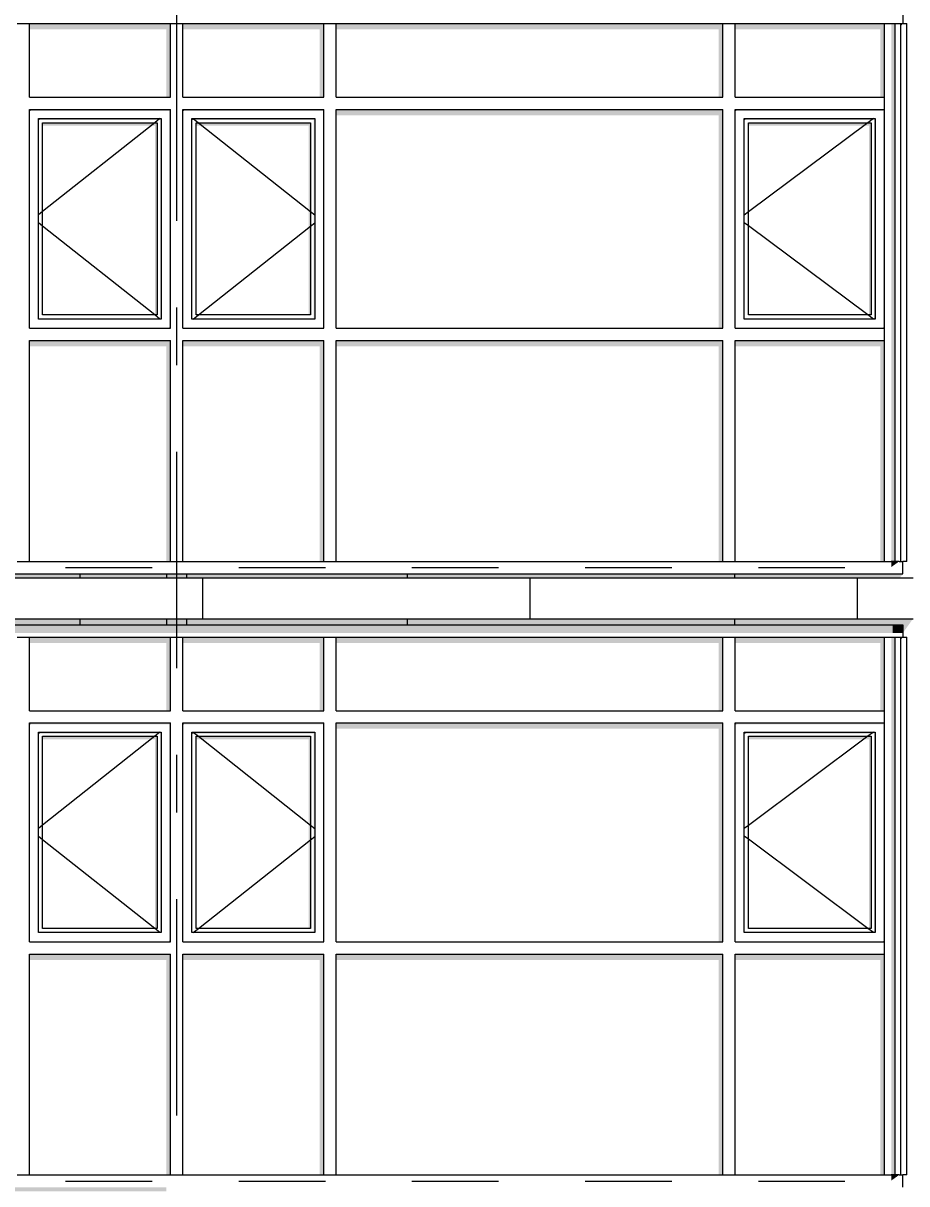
# Model space of a CAD drawing. Header units: millimetres. Extents: x 18162 to 7085488, y 72188 to 247925.
# Drawn here: x 5816259 to 5820578, y 133371 to 139046 of the extents above; entities that cross this region are included whole.
import ezdxf
from ezdxf.enums import TextEntityAlignment as Align

# ---------------------------------------------------------------- set-up
doc = ezdxf.new("R2010")
doc.units = ezdxf.units.MM
doc.header["$MEASUREMENT"] = 0
doc.linetypes.add('Dashed', pattern=[423.333333, 211.666667, -211.666667])
doc.linetypes.add('Double Dashed', pattern=[1093.611073, 529.166651, -211.666656, 141.111112, -211.666656])
for name, color, linetype in [('Finish - Wall', 7, 'Continuous'), ('Structural - Bearing', 7, 'Continuous'), ('Structural - Grid', 7, 'Continuous')]:
    doc.layers.add(name, color=color, linetype=linetype)
doc.styles.add('GENERATED_STYLE_3', font='', dxfattribs={"width": 0.8})
doc.styles.get('GENERATED_STYLE_3').set_extended_font_data('ISOCPEUR MON')
doc.dimstyles.new('GENERATED_STYLE__19', dxfattribs={"dimtxt": 440.00001, "dimasz": 228, "dimexe": 0.18, "dimexo": 31028.935828, "dimgap": 0, "dimtad": 1, "dimdec": 0, "dimzin": 0, "dimdsep": 46, "dimtxsty": 'GENERATED_STYLE_3', "dimblk": 'ARROWHEAD_2', "dimblk1": 'ARROWHEAD_2', "dimblk2": 'ARROWHEAD_2', "dimcen": 0.09, "dimclrd": 13, "dimclre": 13, "dimclrt": 13, "dimadec": 0, "dimazin": 0, "dimtfac": 1, "dimtdec": 4, "dimtmove": 0, "dimatfit": 3, "dimfxl": 1, "dimtolj": 1, "dimtzin": 0, "dimarcsym": 0})
doc.dimstyles.new('GENERATED_STYLE__30', dxfattribs={"dimtxt": 440.00001, "dimasz": 228, "dimexe": 0.18, "dimexo": 0.0625, "dimgap": 0, "dimtad": 1, "dimdec": 0, "dimzin": 0, "dimdsep": 46, "dimtxsty": 'GENERATED_STYLE_3', "dimblk": 'ARROWHEAD_2', "dimblk1": 'ARROWHEAD_2', "dimblk2": 'ARROWHEAD_2', "dimcen": 0.09, "dimclrd": 13, "dimclre": 13, "dimclrt": 13, "dimadec": 0, "dimazin": 0, "dimtfac": 1, "dimtdec": 4, "dimtmove": 0, "dimatfit": 3, "dimfxl": 1, "dimtolj": 1, "dimtzin": 0, "dimarcsym": 0})

# ---------------------------------------------------------------- blocks, each defined once
blk = doc.blocks.new('*X2376', base_point=(5785635.3, 106384.1))
at = {"layer": 'Structural - Bearing', "color": 8, "linetype": 'Continuous', "lineweight": 13}
blk.add_line((5816535.3, 136134.1), (5816535.3, 136104.1), dxfattribs=at)
blk = doc.blocks.new('*X2377', base_point=(5785635.3, 106384.1))
at = {"layer": 'Structural - Bearing', "color": 8, "linetype": 'Continuous', "lineweight": 13}
for p, q in [((5818135.3, 136134.1), (5818135.3, 136104.1)), ((5819735.3, 136134.1), (5819735.3, 136104.1))]:
    blk.add_line(p, q, dxfattribs=at)
blk = doc.blocks.new('*X2386', base_point=(5785635.3, 106384.1))
at = {"layer": 'Structural - Bearing', "color": 8, "linetype": 'Continuous', "lineweight": 13}
blk.add_line((5816535.3, 136354.1), (5816535.3, 136334.1), dxfattribs=at)
blk = doc.blocks.new('*X2387', base_point=(5785635.3, 106384.1))
at = {"layer": 'Structural - Bearing', "color": 8, "linetype": 'Continuous', "lineweight": 13}
for p, q in [((5818135.3, 136354.1), (5818135.3, 136334.1)), ((5819735.3, 136354.1), (5819735.3, 136334.1))]:
    blk.add_line(p, q, dxfattribs=at)
blk = doc.blocks.new('*X2394', base_point=(5785635.3, 106384.1))
at = {"layer": 'Structural - Bearing', "color": 7, "linetype": 'Continuous', "lineweight": 9}
for p, q in [((5813935.3, 136334.1), (5813935.3, 136134.1)), ((5815535.3, 136334.1), (5815535.3, 136134.1)), ((5817135.3, 136334.1), (5817135.3, 136134.1)), ((5818735.3, 136334.1), (5818735.3, 136134.1)), ((5820335.3, 136334.1), (5820335.3, 136134.1))]:
    blk.add_line(p, q, dxfattribs=at)
blk = doc.blocks.new('*D2610', base_point=(5785635.3, 106384.1))
at = {"color": 12, "linetype": 'Continuous', "lineweight": 35}
for p, q in [((5838328.4, 133420.7), (5838628.4, 133247.5)), ((5838328.4, 133220.7), (5838628.4, 133047.5))]:
    blk.add_line(p, q, dxfattribs=at)
at = {"color": 13, "linetype": 'Continuous', "lineweight": 13}
for p, q in [((5838703.4, 133334.1), (5837187.8, 133334.1)), ((5838478.4, 133134.1), (5838478.4, 133334.1)), ((5838703.4, 133134.1), (5837187.8, 133134.1))]:
    blk.add_line(p, q, dxfattribs=at)
blk = doc.blocks.new('ARROWHEAD_2')
at = {"color": 0, "linetype": 'Continuous', "lineweight": 0}
for p, q in [((-0.378, -0.655), (0.378, 0.655)), ((0, 0), (-1, 0))]:
    blk.add_line(p, q, dxfattribs=at)
blk = doc.blocks.new('*D2611', base_point=(5785635.3, 106384.1))
at = {"color": 12, "linetype": 'Continuous', "lineweight": 35}
for p, q in [((5838328.4, 136220.7), (5838628.4, 136047.5)), ((5838328.4, 133420.7), (5838628.4, 133247.5))]:
    blk.add_line(p, q, dxfattribs=at)
at = {"color": 13, "linetype": 'Continuous', "lineweight": 13}
for p, q in [((5838703.4, 136134.1), (5837187.8, 136134.1)), ((5838478.4, 133334.1), (5838478.4, 136134.1)), ((5838703.4, 133334.1), (5837187.8, 133334.1))]:
    blk.add_line(p, q, dxfattribs=at)
at = {"color": 13, "lineweight": 13, "char_height": 440, "attachment_point": 7, "rotation": 90, "style": 'GENERATED_STYLE_3'}
for s, insert in [('\\A1;{\\pql;\\fISOCPEUR MON|b0|i0|c0|p0;\\W0.800000;2,800}', (5838605.9, 134549.6)), ('\\A1;{\\pql;\\fISOCPEUR MON|b0|i0|c0|p0;\\W0.800000;200}', (5838518.1, 133420.8))]:
    blk.add_mtext(s, dxfattribs=dict(at, insert=insert))
blk = doc.blocks.new('*D2612', base_point=(5785635.3, 106384.1))
at = {"color": 12, "linetype": 'Continuous', "lineweight": 35}
for p, q in [((5838328.4, 136420.7), (5838628.4, 136247.5)), ((5838328.4, 136220.7), (5838628.4, 136047.5))]:
    blk.add_line(p, q, dxfattribs=at)
at = {"color": 13, "linetype": 'Continuous', "lineweight": 13}
for p, q in [((5838703.4, 136334.1), (5837187.8, 136334.1)), ((5838478.4, 136134.1), (5838478.4, 136334.1)), ((5838703.4, 136134.1), (5837187.8, 136134.1))]:
    blk.add_line(p, q, dxfattribs=at)
blk = doc.blocks.new('*D2613', base_point=(5785635.3, 106384.1))
at = {"color": 12, "linetype": 'Continuous', "lineweight": 35}
for p, q in [((5838328.4, 139220.7), (5838628.4, 139047.5)), ((5838328.4, 136420.7), (5838628.4, 136247.5))]:
    blk.add_line(p, q, dxfattribs=at)
at = {"color": 13, "linetype": 'Continuous', "lineweight": 13}
for p, q in [((5838703.4, 139134.1), (5837187.8, 139134.1)), ((5838478.4, 136334.1), (5838478.4, 139134.1)), ((5838703.4, 136334.1), (5837187.8, 136334.1))]:
    blk.add_line(p, q, dxfattribs=at)
at = {"color": 13, "lineweight": 13, "char_height": 440, "attachment_point": 7, "rotation": 90, "style": 'GENERATED_STYLE_3'}
for s, insert in [('\\A1;{\\pql;\\fISOCPEUR MON|b0|i0|c0|p0;\\W0.800000;2,800}', (5838605.9, 137549.6)), ('\\A1;{\\pql;\\fISOCPEUR MON|b0|i0|c0|p0;\\W0.800000;200}', (5838518.1, 136420.8))]:
    blk.add_mtext(s, dxfattribs=dict(at, insert=insert))
blk = doc.blocks.new('*D2646', base_point=(5785635.3, 106384.1))
at = {"color": 13, "linetype": 'Continuous', "lineweight": 13}
for p, q in [((5801482.5, 156834.1), (5801482.5, 156980.8)), ((5816658.8, 156834.1), (5801257.5, 156834.1)), ((5801482.5, 102734.1), (5801482.5, 156834.1)), ((5806188.8, 102734.1), (5801257.5, 102734.1)), ((5801482.5, 102587.4), (5801482.5, 102734.1))]:
    blk.add_line(p, q, dxfattribs=at)
at = {"color": 12, "linetype": 'Continuous', "lineweight": 35}
for p, q in [((5801632.5, 156747.5), (5801332.5, 156920.7)), ((5801332.5, 102820.7), (5801632.5, 102647.5))]:
    blk.add_line(p, q, dxfattribs=at)
at = {"color": 13, "lineweight": 13, "insert": (5801610.1, 129125.4), "char_height": 440, "attachment_point": 7, "rotation": 90, "style": 'GENERATED_STYLE_3'}
blk.add_mtext('\\A1;{\\pql;\\fISOCPEUR MON|b0|i0|c0|p0;\\W0.800000;54,100}', dxfattribs=at)
blk = doc.blocks.new('Standard grid marker[376]_3', base_point=(5817008.8, 166384.1))
at = {"layer": 'Structural - Grid', "color": 13, "linetype": 'Double Dashed', "lineweight": 13, "ltscale": 2}
blk.add_line((5817008.8, 165384.1), (5817008.8, 100884.1), dxfattribs=at)
at = {"layer": 'Structural - Grid', "color": 13, "lineweight": 13, "style": 'GENERATED_STYLE_3'}
blk.add_attdef('AC_MarkerText_1', text='', height=500, rotation=360, dxfattribs=at).set_placement((5817008.8, 99534.1), align=Align.TOP_CENTER)

msp = doc.modelspace()

# ---------------------------------------------------------------- hatches: boundary and pattern name
at = {"layer": 'Finish - Wall', "linetype": 'Continuous', "lineweight": 0}
for points in [[(5816288.8, 139044.1), (5816288.8, 139015.8), (5816958.8, 139015.8), (5816958.8, 138684.1), (5816978.8, 138684.1), (5816978.8, 139044.1)], [(5817728.8, 139044.1), (5817038.8, 139044.1), (5817038.8, 139015.8), (5817708.8, 139015.8), (5817708.8, 138684.1), (5817728.8, 138684.1)], [(5819678.8, 139044.1), (5817788.8, 139044.1), (5817788.8, 139015.8), (5819658.8, 139015.8), (5819658.8, 138684.1), (5819678.8, 138684.1)], [(5819738.8, 139044.1), (5819738.8, 139015.8), (5820448.8, 139015.8), (5820448.8, 138684.1), (5820468.8, 138684.1), (5820468.8, 139044.1)], [(5820521.8, 139044.1), (5820502.3, 139044.1), (5820502.3, 138654.1), (5820521.8, 138654.1)], [(5820548.8, 139033.4), (5820550, 139031.6), (5820558.8, 139044.1), (5820548.8, 139044.1)], [(5820521.8, 138654.1), (5820502.3, 138654.1), (5820502.3, 137524.1), (5820521.8, 137524.1)], [(5816288.8, 138624.1), (5816295.9, 138617), (5816971.8, 138617), (5816978.8, 138624.1)], [(5816288.8, 138624.1), (5816288.8, 138617), (5816295.9, 138617)], [(5816971.8, 138617), (5816973.8, 138617), (5816973.8, 137559.1), (5816978.8, 137554.1), (5816978.8, 138624.1)], [(5817728.8, 138624.1), (5817038.8, 138624.1), (5817045.9, 138617), (5817721.8, 138617)], [(5817045.9, 138617), (5817038.8, 138624.1), (5817038.8, 138617)], [(5817721.8, 138617), (5817723.8, 138617), (5817723.8, 137559.1), (5817728.8, 137554.1), (5817728.8, 138624.1)], [(5819678.8, 138624.1), (5817788.8, 138624.1), (5817788.8, 138595.8), (5819658.8, 138595.8), (5819658.8, 137554.1), (5819678.8, 137554.1)], [(5819738.8, 138624.1), (5819745.9, 138617), (5820461.8, 138617), (5820468.8, 138624.1)], [(5819738.8, 138624.1), (5819738.8, 138617), (5819745.9, 138617)], [(5820468.8, 138624.1), (5820461.8, 138617), (5820463.8, 138617), (5820463.8, 137559.1), (5820468.8, 137554.1)], [(5816340.9, 138572), (5816333.8, 138579.1), (5816333.8, 138572)], [(5816333.8, 138579.1), (5816340.9, 138572), (5816926.8, 138572), (5816933.8, 138579.1)], [(5816913.8, 138559.1), (5816353.8, 138559.1), (5816353.8, 138544.9), (5816903.8, 138544.9), (5816903.8, 137619.1), (5816913.8, 137619.1)], [(5816926.8, 138572), (5816928.8, 138572), (5816928.8, 137604.1), (5816933.8, 137599.1), (5816933.8, 138579.1)], [(5817083.8, 138572), (5817090.9, 138572), (5817083.8, 138579.1)], [(5817083.8, 138579.1), (5817090.9, 138572), (5817676.8, 138572), (5817683.8, 138579.1)], [(5817663.8, 138559.1), (5817103.8, 138559.1), (5817103.8, 138544.9), (5817653.8, 138544.9), (5817653.8, 137619.1), (5817663.8, 137619.1)], [(5817676.8, 138572), (5817678.8, 138572), (5817678.8, 137604.1), (5817683.8, 137599.1), (5817683.8, 138579.1)], [(5819783.8, 138572), (5819790.9, 138572), (5819783.8, 138579.1)], [(5819783.8, 138579.1), (5819790.9, 138572), (5820416.8, 138572), (5820423.8, 138579.1)], [(5819803.8, 138559.1), (5819803.8, 138544.9), (5820393.8, 138544.9), (5820393.8, 137619.1), (5820403.8, 137619.1), (5820403.8, 138559.1)], [(5820416.8, 138572), (5820418.8, 138572), (5820418.8, 137604.1), (5820423.8, 137599.1), (5820423.8, 138579.1)], [(5816928.8, 137599.1), (5816933.8, 137599.1), (5816928.8, 137604.1)], [(5816973.8, 137554.1), (5816978.8, 137554.1), (5816973.8, 137559.1)], [(5817678.8, 137599.1), (5817683.8, 137599.1), (5817678.8, 137604.1)], [(5817723.8, 137554.1), (5817728.8, 137554.1), (5817723.8, 137559.1)], [(5820418.8, 137599.1), (5820423.8, 137599.1), (5820418.8, 137604.1)], [(5820463.8, 137554.1), (5820468.8, 137554.1), (5820463.8, 137559.1)], [(5820521.8, 137524.1), (5820502.3, 137524.1), (5820502.3, 136414.1), (5820521.8, 136414.1)], [(5816288.8, 137465.8), (5816958.8, 137465.8), (5816958.8, 136414.1), (5816978.8, 136414.1), (5816978.8, 137494.1), (5816288.8, 137494.1)], [(5817038.8, 137494.1), (5817038.8, 137465.8), (5817708.8, 137465.8), (5817708.8, 136414.1), (5817728.8, 136414.1), (5817728.8, 137494.1)], [(5819678.8, 137494.1), (5817788.8, 137494.1), (5817788.8, 137465.8), (5819658.8, 137465.8), (5819658.8, 136414.1), (5819678.8, 136414.1)], [(5819738.8, 137494.1), (5819738.8, 137465.8), (5820448.8, 137465.8), (5820448.8, 136414.1), (5820468.8, 136414.1), (5820468.8, 137494.1)], [(5820502.3, 136386.5), (5820508.8, 136391.1), (5820508.8, 136414.1), (5820502.3, 136414.1)], [(5820541.2, 136414.1), (5820508.8, 136414.1), (5820508.8, 136391.1)], [(5814308.8, 136104.1), (5814308.8, 136063.4), (5816258.8, 136063.4), (5816258.8, 136104.1)], [(5816258.8, 136104.1), (5816258.8, 136063.4), (5817008.8, 136063.4), (5817008.8, 136104.1)], [(5817758.8, 136104.1), (5817008.8, 136104.1), (5817008.8, 136063.4), (5817758.8, 136063.4)], [(5817758.8, 136063.4), (5819708.8, 136063.4), (5819708.8, 136104.1), (5817758.8, 136104.1)], [(5819708.8, 136104.1), (5819708.8, 136063.4), (5820508.8, 136063.4), (5820508.8, 136104.1)], [(5820508.8, 136104.1), (5820508.8, 136063.4), (5820558.8, 136063.4), (5820558.8, 136104.1)], [(5816288.8, 136044.1), (5816288.8, 136015.8), (5816958.8, 136015.8), (5816958.8, 135684.1), (5816978.8, 135684.1), (5816978.8, 136044.1)], [(5817038.8, 136044.1), (5817038.8, 136015.8), (5817708.8, 136015.8), (5817708.8, 135684.1), (5817728.8, 135684.1), (5817728.8, 136044.1)], [(5819678.8, 136044.1), (5817788.8, 136044.1), (5817788.8, 136015.8), (5819658.8, 136015.8), (5819658.8, 135684.1), (5819678.8, 135684.1)], [(5819738.8, 136044.1), (5819738.8, 136015.8), (5820448.8, 136015.8), (5820448.8, 135684.1), (5820468.8, 135684.1), (5820468.8, 136044.1)], [(5820521.8, 136044.1), (5820502.3, 136044.1), (5820502.3, 135654.1), (5820521.8, 135654.1)], [(5820548.8, 136044.1), (5820548.8, 136033.4), (5820550, 136031.6), (5820558.8, 136044.1)], [(5820521.8, 135654.1), (5820502.3, 135654.1), (5820502.3, 134524.1), (5820521.8, 134524.1)], [(5816978.8, 135624.1), (5816288.8, 135624.1), (5816295.9, 135617), (5816971.8, 135617)], [(5816288.8, 135617), (5816295.9, 135617), (5816288.8, 135624.1)], [(5816340.9, 135572), (5816333.8, 135579.1), (5816333.8, 135572)], [(5816333.8, 135579.1), (5816340.9, 135572), (5816926.8, 135572), (5816933.8, 135579.1)], [(5816933.8, 135579.1), (5816926.8, 135572), (5816928.8, 135572), (5816928.8, 134604.1), (5816933.8, 134599.1)], [(5816971.8, 135617), (5816973.8, 135617), (5816973.8, 134559.1), (5816978.8, 134554.1), (5816978.8, 135624.1)], [(5817728.8, 135624.1), (5817038.8, 135624.1), (5817045.9, 135617), (5817721.8, 135617)], [(5817045.9, 135617), (5817038.8, 135624.1), (5817038.8, 135617)], [(5817090.9, 135572), (5817083.8, 135579.1), (5817083.8, 135572)], [(5817083.8, 135579.1), (5817090.9, 135572), (5817676.8, 135572), (5817683.8, 135579.1)], [(5817676.8, 135572), (5817678.8, 135572), (5817678.8, 134604.1), (5817683.8, 134599.1), (5817683.8, 135579.1)], [(5817721.8, 135617), (5817723.8, 135617), (5817723.8, 134559.1), (5817728.8, 134554.1), (5817728.8, 135624.1)], [(5819678.8, 135624.1), (5817788.8, 135624.1), (5817788.8, 135595.8), (5819658.8, 135595.8), (5819658.8, 134554.1), (5819678.8, 134554.1)], [(5819738.8, 135624.1), (5819745.9, 135617), (5820461.8, 135617), (5820468.8, 135624.1)], [(5819738.8, 135624.1), (5819738.8, 135617), (5819745.9, 135617)], [(5819783.8, 135572), (5819790.9, 135572), (5819783.8, 135579.1)], [(5819783.8, 135579.1), (5819790.9, 135572), (5820416.8, 135572), (5820423.8, 135579.1)], [(5820416.8, 135572), (5820418.8, 135572), (5820418.8, 134604.1), (5820423.8, 134599.1), (5820423.8, 135579.1)], [(5820468.8, 135624.1), (5820461.8, 135617), (5820463.8, 135617), (5820463.8, 134559.1), (5820468.8, 134554.1)], [(5816353.8, 135559.1), (5816353.8, 135544.9), (5816903.8, 135544.9), (5816903.8, 134619.1), (5816913.8, 134619.1), (5816913.8, 135559.1)], [(5817663.8, 135559.1), (5817103.8, 135559.1), (5817103.8, 135544.9), (5817653.8, 135544.9), (5817653.8, 134619.1), (5817663.8, 134619.1)], [(5819803.8, 135559.1), (5819803.8, 135544.9), (5820393.8, 135544.9), (5820393.8, 134619.1), (5820403.8, 134619.1), (5820403.8, 135559.1)], [(5816928.8, 134599.1), (5816933.8, 134599.1), (5816928.8, 134604.1)], [(5816973.8, 134554.1), (5816978.8, 134554.1), (5816973.8, 134559.1)], [(5817678.8, 134599.1), (5817683.8, 134599.1), (5817678.8, 134604.1)], [(5817723.8, 134554.1), (5817728.8, 134554.1), (5817723.8, 134559.1)], [(5820418.8, 134599.1), (5820423.8, 134599.1), (5820418.8, 134604.1)], [(5820463.8, 134554.1), (5820468.8, 134554.1), (5820463.8, 134559.1)], [(5816288.8, 134494.1), (5816288.8, 134465.8), (5816958.8, 134465.8), (5816958.8, 133414.1), (5816978.8, 133414.1), (5816978.8, 134494.1)], [(5817038.8, 134494.1), (5817038.8, 134465.8), (5817708.8, 134465.8), (5817708.8, 133414.1), (5817728.8, 133414.1), (5817728.8, 134494.1)], [(5817788.8, 134494.1), (5817788.8, 134465.8), (5819658.8, 134465.8), (5819658.8, 133414.1), (5819678.8, 133414.1), (5819678.8, 134494.1)], [(5819738.8, 134494.1), (5819738.8, 134465.8), (5820448.8, 134465.8), (5820448.8, 133414.1), (5820468.8, 133414.1), (5820468.8, 134494.1)], [(5820521.8, 134524.1), (5820502.3, 134524.1), (5820502.3, 133414.1), (5820521.8, 133414.1)], [(5820502.3, 133386.5), (5820508.8, 133391.1), (5820508.8, 133414.1), (5820502.3, 133414.1)], [(5820541.2, 133414.1), (5820508.8, 133414.1), (5820508.8, 133391.1)]]:
    msp.add_hatch(color=49, dxfattribs=at).paths.add_polyline_path(points)
at = {"layer": 'Structural - Bearing', "linetype": 'Continuous', "lineweight": 0}
for points in [[(5812408.8, 136984.1), (5812168.8, 136984.1), (5812168.8, 136284.1), (5813408.8, 136284.1), (5813408.8, 136334.1), (5816958.8, 136334.1), (5816958.8, 136354.1), (5813458.8, 136354.1), (5813458.8, 136414.1), (5813439.3, 136414.1), (5813439.3, 139044.1), (5813458.8, 139044.1), (5813458.8, 139104.1), (5816958.8, 139104.1), (5816958.8, 139134.1), (5813408.8, 139134.1), (5813408.8, 139284.1), (5812168.8, 139284.1), (5812168.8, 138684.1), (5812408.8, 138684.1)], [(5816958.8, 136334.1), (5817058.8, 136334.1), (5817058.8, 136354.1), (5817008.8, 136354.1), (5816958.8, 136354.1)], [(5817058.8, 136334.1), (5820544.7, 136334.1), (5820558.8, 136354.1), (5817058.8, 136354.1)], [(5813408.8, 136284.1), (5812168.8, 136284.1), (5812168.8, 135684.1), (5812408.8, 135684.1), (5812408.8, 133984.1), (5812168.8, 133984.1), (5812168.8, 133284.1), (5813408.8, 133284.1), (5813408.8, 133334.1), (5816958.8, 133334.1), (5816958.8, 133354.1), (5813458.8, 133354.1), (5813458.8, 133414.1), (5813439.3, 133414.1), (5813439.3, 136044.1), (5813458.8, 136044.1), (5813458.8, 136104.1), (5816958.8, 136104.1), (5816958.8, 136134.1), (5813408.8, 136134.1)], [(5816958.8, 136134.1), (5816958.8, 136104.1), (5817008.8, 136104.1), (5817058.8, 136104.1), (5817058.8, 136134.1)], [(5817058.8, 136104.1), (5820558.8, 136104.1), (5820558.8, 136063.4), (5820608.8, 136134.1), (5817058.8, 136134.1)]]:
    msp.add_hatch(color=49, dxfattribs=at).paths.add_polyline_path(points)
at = {"layer": 'Structural - Bearing', "linetype": 'Continuous', "lineweight": 9}
h = msp.add_hatch(dxfattribs=at)
h.set_pattern_fill('Grid_100x100_0003', style=0, pattern_type=2)
h.set_pattern_definition([(0, (5785635.3, 106384.1), (0, 1000), []), (90, (5785635.3, 106384.1), (-1000, 0), [])])
h.paths.add_polyline_path([(5816958.8, 136334.1), (5817058.8, 136334.1), (5817058.8, 136354.1), (5817008.8, 136354.1), (5816958.8, 136354.1)])
h = msp.add_hatch(dxfattribs=at)
h.set_pattern_fill('Grid_100x100_0003', style=0, pattern_type=2)
h.set_pattern_definition([(0, (5785635.3, 106384.1), (0, 1000), []), (90, (5785635.3, 106384.1), (-1000, 0), [])])
h.paths.add_polyline_path([(5816958.8, 136134.1), (5816958.8, 136104.1), (5817008.8, 136104.1), (5817058.8, 136104.1), (5817058.8, 136134.1)])

# ---------------------------------------------------------------- linework, layer by layer
at = {"color": 8, "linetype": 'Dashed', "lineweight": 13, "ltscale": 2}
for p, q in [((5800379.4, 136384.1), (5841359.8, 136384.1)), ((5800379.4, 133384.1), (5841359.8, 133384.1))]:
    msp.add_line(p, q, dxfattribs=at)
at = {"layer": 'Finish - Wall', "color": 7, "linetype": 'Continuous', "lineweight": 9}
for p, q in [((5820558.8, 139104.1), (5820558.8, 139044.1)), ((5816228.8, 139044.1), (5816258.8, 139044.1)), ((5816258.8, 139044.1), (5816288.8, 139044.1)), ((5816288.8, 139044.1), (5816978.8, 139044.1)), ((5816288.8, 138684.1), (5816288.8, 139044.1)), ((5816978.8, 139044.1), (5817008.8, 139044.1)), ((5816978.8, 138684.1), (5816978.8, 139044.1)), ((5817008.8, 139044.1), (5817038.8, 139044.1)), ((5817038.8, 139044.1), (5817728.8, 139044.1)), ((5817038.8, 138684.1), (5817038.8, 139044.1)), ((5817728.8, 139044.1), (5817758.8, 139044.1)), ((5817728.8, 138684.1), (5817728.8, 139044.1)), ((5817758.8, 139044.1), (5817788.8, 139044.1)), ((5817788.8, 139044.1), (5819678.8, 139044.1)), ((5817788.8, 138684.1), (5817788.8, 139044.1)), ((5819678.8, 139044.1), (5819708.8, 139044.1)), ((5819678.8, 138684.1), (5819678.8, 139044.1)), ((5819708.8, 139044.1), (5819738.8, 139044.1)), ((5819738.8, 139044.1), (5820468.8, 139044.1)), ((5819738.8, 138684.1), (5819738.8, 139044.1)), ((5820468.8, 139044.1), (5820502.3, 139044.1)), ((5820468.8, 138684.1), (5820468.8, 139044.1)), ((5820502.3, 139044.1), (5820521.8, 139044.1)), ((5820521.8, 139044.1), (5820541.2, 139044.1)), ((5820521.8, 138654.1), (5820521.8, 139044.1)), ((5820541.2, 139044.1), (5820548.8, 139044.1)), ((5820548.8, 139044.1), (5820558.8, 139044.1)), ((5820548.8, 138654.1), (5820548.8, 139044.1)), ((5820558.8, 139044.1), (5820578.3, 139044.1)), ((5820578.3, 138654.1), (5820578.3, 139044.1)), ((5816288.8, 138684.1), (5816978.8, 138684.1)), ((5817038.8, 138684.1), (5817728.8, 138684.1)), ((5817788.8, 138684.1), (5819678.8, 138684.1)), ((5819738.8, 138684.1), (5820468.8, 138684.1)), ((5820468.8, 138654.1), (5820468.8, 138684.1)), ((5820468.8, 138624.1), (5820468.8, 138654.1)), ((5820521.8, 137524.1), (5820521.8, 138654.1)), ((5820548.8, 137524.1), (5820548.8, 138654.1)), ((5820578.3, 137524.1), (5820578.3, 138654.1)), ((5816288.8, 137554.1), (5816288.8, 138624.1)), ((5816288.8, 138624.1), (5816978.8, 138624.1)), ((5816978.8, 137554.1), (5816978.8, 138624.1)), ((5817038.8, 137554.1), (5817038.8, 138624.1)), ((5817038.8, 138624.1), (5817728.8, 138624.1)), ((5817728.8, 137554.1), (5817728.8, 138624.1)), ((5817788.8, 137554.1), (5817788.8, 138624.1)), ((5817788.8, 138624.1), (5819678.8, 138624.1)), ((5819678.8, 137554.1), (5819678.8, 138624.1)), ((5819738.8, 137554.1), (5819738.8, 138624.1)), ((5819738.8, 138624.1), (5820468.8, 138624.1)), ((5820468.8, 137554.1), (5820468.8, 138624.1)), ((5816333.8, 137599.1), (5816333.8, 138579.1)), ((5816333.8, 138579.1), (5816933.8, 138579.1)), ((5816353.8, 138559.1), (5816913.8, 138559.1)), ((5816902, 138559.1), (5816353.8, 138124.7)), ((5816353.8, 137619.1), (5816353.8, 138559.1)), ((5816927.3, 138579.1), (5816902, 138559.1)), ((5816913.8, 138559.1), (5816913.8, 137619.1)), ((5816933.8, 138579.1), (5816933.8, 137599.1)), ((5817083.8, 137599.1), (5817083.8, 138579.1)), ((5817083.8, 138579.1), (5817683.8, 138579.1)), ((5817090.4, 138579.1), (5817115.6, 138559.1)), ((5817103.8, 138559.1), (5817663.8, 138559.1)), ((5817103.8, 137619.1), (5817103.8, 138559.1)), ((5817115.6, 138559.1), (5817663.8, 138124.7)), ((5817663.8, 138559.1), (5817663.8, 137619.1)), ((5817683.8, 138579.1), (5817683.8, 137599.1)), ((5819783.8, 137599.1), (5819783.8, 138579.1)), ((5819783.8, 138579.1), (5820423.8, 138579.1)), ((5819803.8, 138559.1), (5820403.8, 138559.1)), ((5820388.5, 138559.1), (5819803.8, 138122.7)), ((5819803.8, 137619.1), (5819803.8, 138559.1)), ((5820415.3, 138579.1), (5820388.5, 138559.1)), ((5820403.8, 138559.1), (5820403.8, 137619.1)), ((5820423.8, 138579.1), (5820423.8, 137599.1)), ((5816353.8, 138124.7), (5816333.8, 138108.9)), ((5816353.8, 138053.4), (5816333.8, 138069.3)), ((5817663.8, 138124.7), (5817683.8, 138108.9)), ((5817663.8, 138053.4), (5817683.8, 138069.3)), ((5819803.8, 138122.7), (5819783.8, 138107.7)), ((5819803.8, 138055.5), (5819783.8, 138070.4)), ((5816902, 137619.1), (5816353.8, 138053.4)), ((5817115.6, 137619.1), (5817663.8, 138053.4)), ((5820388.5, 137619.1), (5819803.8, 138055.5)), ((5816913.8, 137619.1), (5816353.8, 137619.1)), ((5816927.3, 137599.1), (5816902, 137619.1)), ((5817090.4, 137599.1), (5817115.6, 137619.1)), ((5817663.8, 137619.1), (5817103.8, 137619.1)), ((5820403.8, 137619.1), (5819803.8, 137619.1)), ((5820415.3, 137599.1), (5820388.5, 137619.1)), ((5816933.8, 137599.1), (5816333.8, 137599.1)), ((5817683.8, 137599.1), (5817083.8, 137599.1)), ((5820423.8, 137599.1), (5819783.8, 137599.1)), ((5816288.8, 137554.1), (5816978.8, 137554.1)), ((5817038.8, 137554.1), (5817728.8, 137554.1)), ((5817788.8, 137554.1), (5819678.8, 137554.1)), ((5819738.8, 137554.1), (5820468.8, 137554.1)), ((5820468.8, 137524.1), (5820468.8, 137554.1)), ((5820468.8, 137494.1), (5820468.8, 137524.1)), ((5820521.8, 136414.1), (5820521.8, 137524.1)), ((5820548.8, 136414.1), (5820548.8, 137524.1)), ((5820578.3, 136414.1), (5820578.3, 137524.1)), ((5816288.8, 136414.1), (5816288.8, 137494.1)), ((5816288.8, 137494.1), (5816978.8, 137494.1)), ((5816978.8, 136414.1), (5816978.8, 137494.1)), ((5817038.8, 136414.1), (5817038.8, 137494.1)), ((5817038.8, 137494.1), (5817728.8, 137494.1)), ((5817728.8, 136414.1), (5817728.8, 137494.1)), ((5817788.8, 136414.1), (5817788.8, 137494.1)), ((5817788.8, 137494.1), (5819678.8, 137494.1)), ((5819678.8, 136414.1), (5819678.8, 137494.1)), ((5819738.8, 136414.1), (5819738.8, 137494.1)), ((5819738.8, 137494.1), (5820468.8, 137494.1)), ((5820468.8, 136414.1), (5820468.8, 137494.1)), ((5816228.8, 136414.1), (5816258.8, 136414.1)), ((5816258.8, 136414.1), (5816288.8, 136414.1)), ((5816288.8, 136414.1), (5816978.8, 136414.1)), ((5816978.8, 136414.1), (5817008.8, 136414.1)), ((5817008.8, 136414.1), (5817038.8, 136414.1)), ((5817038.8, 136414.1), (5817728.8, 136414.1)), ((5817728.8, 136414.1), (5817758.8, 136414.1)), ((5817758.8, 136414.1), (5817788.8, 136414.1)), ((5817788.8, 136414.1), (5819678.8, 136414.1)), ((5819678.8, 136414.1), (5819708.8, 136414.1)), ((5819708.8, 136414.1), (5819738.8, 136414.1)), ((5819738.8, 136414.1), (5820468.8, 136414.1)), ((5820468.8, 136414.1), (5820502.3, 136414.1)), ((5820521.8, 136414.1), (5820502.3, 136414.1)), ((5820541.2, 136414.1), (5820521.8, 136414.1)), ((5820541.2, 136414.1), (5820548.8, 136414.1)), ((5820548.8, 136414.1), (5820558.8, 136414.1)), ((5820558.8, 136354.1), (5820558.8, 136414.1)), ((5820578.3, 136414.1), (5820558.8, 136414.1)), ((5814308.8, 136354.1), (5816258.8, 136354.1)), ((5816258.8, 136354.1), (5817008.8, 136354.1)), ((5817008.8, 136354.1), (5817758.8, 136354.1)), ((5817758.8, 136354.1), (5819708.8, 136354.1)), ((5819708.8, 136354.1), (5820508.8, 136354.1)), ((5820508.8, 136354.1), (5820558.8, 136354.1)), ((5814308.8, 136104.1), (5816258.8, 136104.1)), ((5816258.8, 136104.1), (5817008.8, 136104.1)), ((5817008.8, 136104.1), (5817758.8, 136104.1)), ((5817758.8, 136104.1), (5819708.8, 136104.1)), ((5819708.8, 136104.1), (5820508.8, 136104.1)), ((5820508.8, 136104.1), (5820558.8, 136104.1)), ((5820558.8, 136104.1), (5820558.8, 136044.1)), ((5816228.8, 136044.1), (5816258.8, 136044.1)), ((5816258.8, 136044.1), (5816288.8, 136044.1)), ((5816288.8, 136044.1), (5816978.8, 136044.1)), ((5816288.8, 135684.1), (5816288.8, 136044.1)), ((5816978.8, 136044.1), (5817008.8, 136044.1)), ((5816978.8, 135684.1), (5816978.8, 136044.1)), ((5817008.8, 136044.1), (5817038.8, 136044.1)), ((5817038.8, 136044.1), (5817728.8, 136044.1)), ((5817038.8, 135684.1), (5817038.8, 136044.1)), ((5817728.8, 136044.1), (5817758.8, 136044.1)), ((5817728.8, 135684.1), (5817728.8, 136044.1)), ((5817758.8, 136044.1), (5817788.8, 136044.1)), ((5817788.8, 136044.1), (5819678.8, 136044.1)), ((5817788.8, 135684.1), (5817788.8, 136044.1)), ((5819678.8, 136044.1), (5819708.8, 136044.1)), ((5819678.8, 135684.1), (5819678.8, 136044.1)), ((5819708.8, 136044.1), (5819738.8, 136044.1)), ((5819738.8, 136044.1), (5820468.8, 136044.1)), ((5819738.8, 135684.1), (5819738.8, 136044.1)), ((5820468.8, 136044.1), (5820502.3, 136044.1)), ((5820468.8, 135684.1), (5820468.8, 136044.1)), ((5820502.3, 136044.1), (5820521.8, 136044.1)), ((5820521.8, 136044.1), (5820541.2, 136044.1)), ((5820521.8, 135654.1), (5820521.8, 136044.1)), ((5820541.2, 136044.1), (5820548.8, 136044.1)), ((5820548.8, 136044.1), (5820558.8, 136044.1)), ((5820548.8, 135654.1), (5820548.8, 136044.1)), ((5820558.8, 136044.1), (5820578.3, 136044.1)), ((5820578.3, 135654.1), (5820578.3, 136044.1)), ((5816288.8, 135684.1), (5816978.8, 135684.1)), ((5817038.8, 135684.1), (5817728.8, 135684.1)), ((5817788.8, 135684.1), (5819678.8, 135684.1)), ((5819738.8, 135684.1), (5820468.8, 135684.1)), ((5820468.8, 135654.1), (5820468.8, 135684.1)), ((5820468.8, 135624.1), (5820468.8, 135654.1)), ((5820521.8, 134524.1), (5820521.8, 135654.1)), ((5820548.8, 134524.1), (5820548.8, 135654.1)), ((5820578.3, 134524.1), (5820578.3, 135654.1)), ((5816288.8, 134554.1), (5816288.8, 135624.1)), ((5816288.8, 135624.1), (5816978.8, 135624.1)), ((5816333.8, 134599.1), (5816333.8, 135579.1)), ((5816333.8, 135579.1), (5816933.8, 135579.1)), ((5816927.3, 135579.1), (5816902, 135559.1)), ((5816933.8, 135579.1), (5816933.8, 134599.1)), ((5816978.8, 134554.1), (5816978.8, 135624.1)), ((5817038.8, 134554.1), (5817038.8, 135624.1)), ((5817038.8, 135624.1), (5817728.8, 135624.1)), ((5817083.8, 134599.1), (5817083.8, 135579.1)), ((5817083.8, 135579.1), (5817683.8, 135579.1)), ((5817090.4, 135579.1), (5817115.6, 135559.1)), ((5817683.8, 135579.1), (5817683.8, 134599.1)), ((5817728.8, 134554.1), (5817728.8, 135624.1)), ((5817788.8, 134554.1), (5817788.8, 135624.1)), ((5817788.8, 135624.1), (5819678.8, 135624.1)), ((5819678.8, 134554.1), (5819678.8, 135624.1)), ((5819738.8, 134554.1), (5819738.8, 135624.1)), ((5819738.8, 135624.1), (5820468.8, 135624.1)), ((5819783.8, 134599.1), (5819783.8, 135579.1)), ((5819783.8, 135579.1), (5820423.8, 135579.1)), ((5820415.3, 135579.1), (5820388.5, 135559.1)), ((5820423.8, 135579.1), (5820423.8, 134599.1)), ((5820468.8, 134554.1), (5820468.8, 135624.1)), ((5816353.8, 135559.1), (5816913.8, 135559.1)), ((5816902, 135559.1), (5816353.8, 135124.7)), ((5816353.8, 134619.1), (5816353.8, 135559.1)), ((5816913.8, 135559.1), (5816913.8, 134619.1)), ((5817103.8, 135559.1), (5817663.8, 135559.1)), ((5817103.8, 134619.1), (5817103.8, 135559.1)), ((5817115.6, 135559.1), (5817663.8, 135124.7)), ((5817663.8, 135559.1), (5817663.8, 134619.1)), ((5819803.8, 135559.1), (5820403.8, 135559.1)), ((5820388.5, 135559.1), (5819803.8, 135122.7)), ((5819803.8, 134619.1), (5819803.8, 135559.1)), ((5820403.8, 135559.1), (5820403.8, 134619.1)), ((5816353.8, 135124.7), (5816333.8, 135108.9)), ((5817663.8, 135124.7), (5817683.8, 135108.9)), ((5819803.8, 135122.7), (5819783.8, 135107.7)), ((5816353.8, 135053.4), (5816333.8, 135069.3)), ((5817663.8, 135053.4), (5817683.8, 135069.3)), ((5819803.8, 135055.5), (5819783.8, 135070.4)), ((5816902, 134619.1), (5816353.8, 135053.4)), ((5817115.6, 134619.1), (5817663.8, 135053.4)), ((5820388.5, 134619.1), (5819803.8, 135055.5)), ((5816913.8, 134619.1), (5816353.8, 134619.1)), ((5816927.3, 134599.1), (5816902, 134619.1)), ((5817090.4, 134599.1), (5817115.6, 134619.1)), ((5817663.8, 134619.1), (5817103.8, 134619.1)), ((5820403.8, 134619.1), (5819803.8, 134619.1)), ((5820415.3, 134599.1), (5820388.5, 134619.1)), ((5816288.8, 134554.1), (5816978.8, 134554.1)), ((5816933.8, 134599.1), (5816333.8, 134599.1)), ((5817038.8, 134554.1), (5817728.8, 134554.1)), ((5817683.8, 134599.1), (5817083.8, 134599.1)), ((5817788.8, 134554.1), (5819678.8, 134554.1)), ((5819738.8, 134554.1), (5820468.8, 134554.1)), ((5820423.8, 134599.1), (5819783.8, 134599.1)), ((5820468.8, 134524.1), (5820468.8, 134554.1)), ((5816288.8, 133414.1), (5816288.8, 134494.1)), ((5816288.8, 134494.1), (5816978.8, 134494.1)), ((5816978.8, 133414.1), (5816978.8, 134494.1)), ((5817038.8, 133414.1), (5817038.8, 134494.1)), ((5817038.8, 134494.1), (5817728.8, 134494.1)), ((5817728.8, 133414.1), (5817728.8, 134494.1)), ((5817788.8, 133414.1), (5817788.8, 134494.1)), ((5817788.8, 134494.1), (5819678.8, 134494.1)), ((5819678.8, 133414.1), (5819678.8, 134494.1)), ((5819738.8, 133414.1), (5819738.8, 134494.1)), ((5819738.8, 134494.1), (5820468.8, 134494.1)), ((5820468.8, 134494.1), (5820468.8, 134524.1)), ((5820468.8, 133414.1), (5820468.8, 134494.1)), ((5820521.8, 133414.1), (5820521.8, 134524.1)), ((5820548.8, 133414.1), (5820548.8, 134524.1)), ((5820578.3, 133414.1), (5820578.3, 134524.1)), ((5816228.8, 133414.1), (5816258.8, 133414.1)), ((5816258.8, 133414.1), (5816288.8, 133414.1)), ((5816288.8, 133414.1), (5816978.8, 133414.1)), ((5816978.8, 133414.1), (5817008.8, 133414.1)), ((5817008.8, 133414.1), (5817038.8, 133414.1)), ((5817038.8, 133414.1), (5817728.8, 133414.1)), ((5817728.8, 133414.1), (5817758.8, 133414.1)), ((5817758.8, 133414.1), (5817788.8, 133414.1)), ((5817788.8, 133414.1), (5819678.8, 133414.1)), ((5819678.8, 133414.1), (5819708.8, 133414.1)), ((5819708.8, 133414.1), (5819738.8, 133414.1)), ((5819738.8, 133414.1), (5820468.8, 133414.1)), ((5820468.8, 133414.1), (5820502.3, 133414.1)), ((5820521.8, 133414.1), (5820502.3, 133414.1)), ((5820541.2, 133414.1), (5820521.8, 133414.1)), ((5820541.2, 133414.1), (5820548.8, 133414.1)), ((5820548.8, 133414.1), (5820558.8, 133414.1)), ((5820558.8, 133354.1), (5820558.8, 133414.1)), ((5820578.3, 133414.1), (5820558.8, 133414.1))]:
    msp.add_line(p, q, dxfattribs=at)
at = {"layer": 'Structural - Bearing', "color": 7, "linetype": 'Continuous', "lineweight": 13}
for p, q in [((5813408.8, 136334.1), (5820608.8, 136334.1)), ((5816958.8, 136354.1), (5816958.8, 136334.1)), ((5817058.8, 136334.1), (5817058.8, 136354.1)), ((5813408.8, 136134.1), (5820608.8, 136134.1)), ((5816958.8, 136134.1), (5816958.8, 136104.1)), ((5817058.8, 136104.1), (5817058.8, 136134.1))]:
    msp.add_line(p, q, dxfattribs=at)

# ---------------------------------------------------------------- block references
at = {"layer": 'Structural - Bearing', "lineweight": 0}
for name in ['*X2386', '*X2387', '*X2394', '*X2376', '*X2377']:
    msp.add_blockref(name, (5785635.3, 106384.1), dxfattribs=at)
at = {"layer": 'Structural - Grid', "color": 13, "linetype": 'Continuous', "lineweight": 13}
msp.add_blockref('Standard grid marker[376]_3', (5817008.8, 166384.1), dxfattribs=at)

# ---------------------------------------------------------------- dimensions: what is measured, and where the dimension line sits
at = {"color": 13, "linetype": 'Continuous', "lineweight": 13}
for base, p1, p2, dimstyle, picture, middle in [((5801482.5, 156834.1), (5806188.8, 102734.1), (5816658.8, 156834.1), 'GENERATED_STYLE__30', '*D2646', (5801174.5, 130029.9)), ((5838478.4, 139134.1), (5805483.8, 136334.1), (5805483.8, 139134.1), 'GENERATED_STYLE__19', '*D2613', (5838170.4, 138286.7)), ((5838478.4, 136334.1), (5805483.8, 136134.1), (5805483.8, 136334.1), 'GENERATED_STYLE__19', '*D2612', (5838170.4, 136923)), ((5838478.4, 136134.1), (5805483.8, 133334.1), (5805483.8, 136134.1), 'GENERATED_STYLE__19', '*D2611', (5838170.4, 135286.7)), ((5838478.4, 133334.1), (5805483.8, 133134.1), (5805483.8, 133334.1), 'GENERATED_STYLE__19', '*D2610', (5838170.4, 133923))]:
    dim = msp.add_linear_dim(base=base, p1=p1, p2=p2, angle=90, dimstyle=dimstyle, dxfattribs=at)
    dim.commit()
    dim.dimension.update_dxf_attribs({"geometry": picture, "text_midpoint": middle, "dimtype": 160, "text_rotation": 90})

doc.saveas('drawing.dxf')
